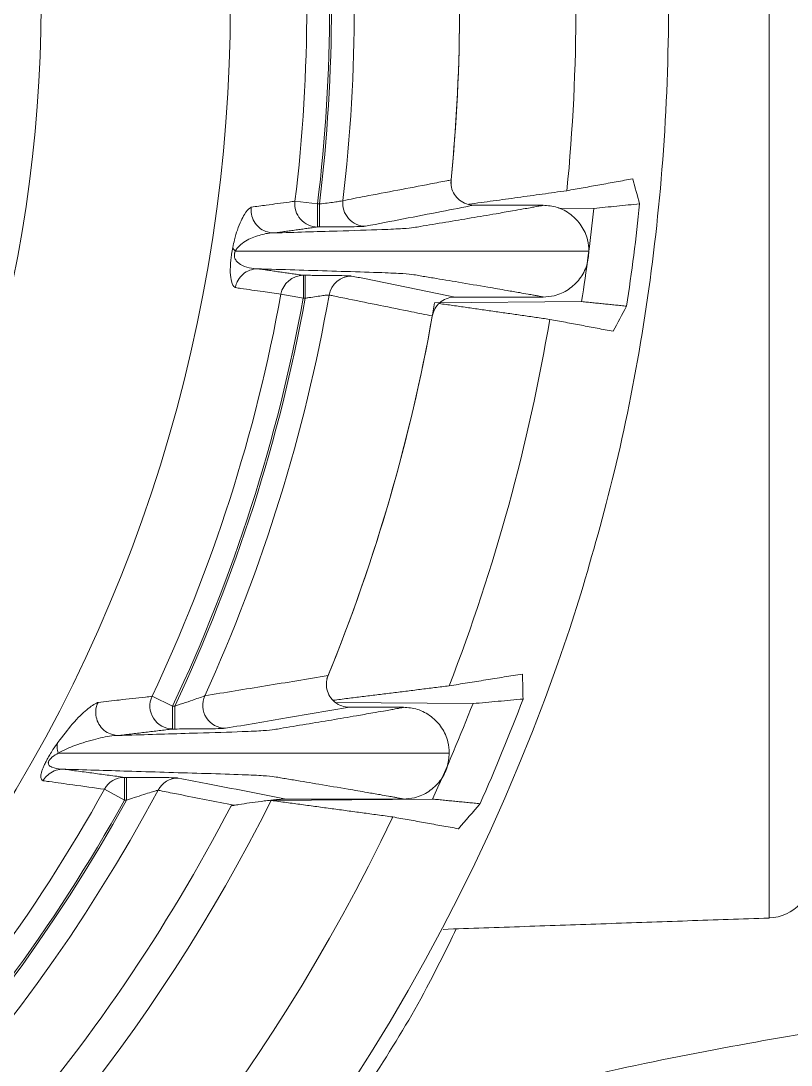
# Model space of a CAD drawing. Extents: x 12.1 to 108.7, y 1 to 80.4.
# Drawn here: x 104.323 to 105.33, y 31.294 to 32.658 of the extents above; entities that cross this region are included whole.
import ezdxf

# ---------------------------------------------------------------- set-up
doc = ezdxf.new("R2010")
doc.units = 0
doc.header["$MEASUREMENT"] = 0
doc.linetypes.add('SLD-Solid', pattern=[0])
doc.layers.add('OBJECT', color=7, linetype='CONTINUOUS')

msp = doc.modelspace()

# ---------------------------------------------------------------- linework, layer by layer
at = {"layer": 'OBJECT', "linetype": 'SLD-Solid', "lineweight": 15}
for p, q in [((105.3011, 32.6769), (105.3011, 31.486)), ((105.123, 32.4513), (105.1231, 32.4513)), ((104.6816, 32.4221), (104.7112, 32.4185)), ((104.7112, 32.3885), (104.7112, 32.4185)), ((104.7137, 32.4185), (104.7112, 32.4185)), ((104.7137, 32.3885), (104.7137, 32.4185)), ((104.9155, 32.4169), (105.0057, 32.4169)), ((105.026, 32.4131), (105.0722, 32.4127)), ((104.7112, 32.3885), (104.7137, 32.3885)), ((104.6951, 32.3253), (104.6926, 32.3253)), ((104.6926, 32.2953), (104.6926, 32.3253)), ((104.6951, 32.2953), (104.6951, 32.3253)), ((104.6633, 32.3007), (104.6926, 32.2953)), ((104.6926, 32.2953), (104.6951, 32.2953)), ((104.8907, 32.2969), (105.0057, 32.2969)), ((105.0562, 32.291), (104.8641, 32.2893)), ((105.0974, 32.2523), (105.0973, 32.2523)), ((104.9789, 31.8046), (104.979, 31.8046)), ((104.4949, 31.7756), (104.5218, 31.7628)), ((104.5218, 31.7328), (104.5218, 31.7628)), ((104.5246, 31.7628), (104.5218, 31.7628)), ((104.5246, 31.7328), (104.5246, 31.7628)), ((104.7343, 31.7676), (104.9143, 31.766)), ((104.7528, 31.7613), (104.8233, 31.7613)), ((104.5218, 31.7328), (104.5246, 31.7328)), ((104.4616, 31.6697), (104.4587, 31.6697)), ((104.4587, 31.6397), (104.4587, 31.6697)), ((104.4616, 31.6697), (104.4616, 31.6397)), ((104.4327, 31.6542), (104.4587, 31.6397)), ((104.4587, 31.6397), (104.4616, 31.6397)), ((104.8616, 31.6413), (104.6507, 31.6395)), ((104.6702, 31.6413), (104.8233, 31.6413)), ((104.8953, 31.6026), (104.895, 31.6026))]:
    msp.add_line(p, q, dxfattribs=at)
for centre, radius, start, end in [((102.5868, 32.6769), 2.0103, 324.9191, 35.0809), ((102.5868, 32.6769), 1.763, 325.3963, 34.6037), ((102.5868, 32.6769), 2.14, 353.0636, 6.9364), ((102.5868, 32.6769), 2.1425, 353.0717, 6.9283), ((102.5868, 32.6769), 2.1103, 353.0636, 6.9364), ((102.5868, 32.6769), 2.1724, 353.2857, 6.7143), ((102.5868, 32.6769), 2.31, 354.2391, 5.7712), ((102.5868, 32.6769), 2.462, 354.3804, 5.6196), ((102.5868, 32.6769), 2.31, 354.358, 5.642), ((104.7114, 32.4184), 0.03, 173.0906, 269.601), ((104.7741, 32.4194), 0.03, 173.3308, 269.7684), ((102.5868, 32.6769), 2.5583, 351.1882, 354.2067), ((102.5868, 32.6769), 2.4994, 351.1182, 353.9312), ((104.6927, 32.2954), 0.0299, 90.3029, 169.9297), ((104.7557, 32.2944), 0.03, 90.1798, 170.0679), ((102.5868, 32.6769), 2.1103, 334.7148, 349.7297), ((102.5868, 32.6769), 2.14, 334.7148, 349.7297), ((102.5868, 32.6769), 2.1425, 334.7462, 349.7417), ((102.5868, 32.6769), 2.1724, 335.5048, 349.9978), ((102.5868, 32.6769), 2.31, 337.6577, 350.3412), ((102.5868, 32.6769), 2.31, 337.7589, 349.9094), ((102.5868, 32.6769), 2.462, 338.864, 350.4346), ((102.5868, 32.6769), 2.585, 276.6644, 342.7305), ((104.5221, 31.7629), 0.03, 155.0424, 269.4063), ((104.5911, 31.7638), 0.03, 155.7054, 269.6646), ((102.5868, 32.6769), 2.4994, 335.5222, 338.6272), ((102.5868, 32.6769), 2.5583, 335.9753, 339.2857), ((104.4588, 31.6399), 0.0298, 90.2488, 151.4744), ((104.5292, 31.6389), 0.0299, 90.1514, 152.0744), ((102.5868, 32.6769), 2.1724, 208.1241, 331.8759), ((102.5868, 32.6769), 2.1103, 300.8539, 331.0105), ((102.5868, 32.6769), 2.1425, 208.9527, 331.0473), ((102.5868, 32.6769), 2.31, 283.6523, 333.3136), ((102.5868, 32.6769), 2.14, 300.8539, 331.0105), ((102.5868, 32.6769), 2.2663, 305.0518, 332.5597), ((102.5868, 32.6769), 2.462, 282.0513, 334.5258), ((105.299, 31.546), 0.06, 272, 0), ((102.4503, 33.4353), 3.875, 294.5425, 327.6669), ((102.4503, 33.4353), 3.815, 295.1336, 327.0237), ((102.4503, 33.4353), 3.755, 296.1259, 325.9861)]:
    msp.add_arc(centre, radius, start, end, dxfattribs=at)
for centre, major_axis, start_param, end_param in [((102.5775, 31.6153), (0.025, 2.8642), 5.004777, 5.016678), ((102.5766, 33.842), (-0.0274, 3.1435), 4.174089, 4.186109), ((102.5784, 31.7185), (0.0226, 2.5858), 4.741185, 4.753791), ((102.5757, 33.9452), (-0.0299, 3.4219), 3.950259, 3.963315)]:
    msp.add_ellipse(centre, major_axis=major_axis, ratio=0.928778, start_param=start_param, end_param=end_param, dxfattribs=at)
for points, knots in [([(105.0553, 31.9095), (105.0703, 31.9612), (105.1008, 32.0661), (105.1368, 32.2458), (105.1617, 32.4393), (105.1719, 32.6358), (105.1675, 32.8315), (105.1502, 33.0164), (105.1211, 33.1923), (105.0881, 33.3343), (105.0644, 33.4138), (105.0553, 33.4443)], [0, 0, 0, 0, 0.117957, 0.239146, 0.357174, 0.479027, 0.590613, 0.705531, 0.815966, 0.929244, 1, 1, 1, 1]), ([(104.8856, 32.4498), (104.8838, 32.4495), (104.8749, 32.4478), (104.8374, 32.4406), (104.7921, 32.432), (104.7539, 32.4247), (104.7443, 32.4229)], [0, 0, 0, 0, 0.037994, 0.189972, 0.797883, 1, 1, 1, 1]), ([(104.9155, 32.4169), (104.9122, 32.4172), (104.9054, 32.4179), (104.8963, 32.4231), (104.8895, 32.4307), (104.8856, 32.4401), (104.8856, 32.4466), (104.8856, 32.4498)], [0, 0, 0, 0, 0.203185, 0.40639, 0.609063, 0.81092, 1, 1, 1, 1]), ([(104.6816, 32.4221), (104.6791, 32.4217), (104.6667, 32.42), (104.6476, 32.4175), (104.6311, 32.4152), (104.6245, 32.4143)], [0, 0, 0, 0, 0.131237, 0.656183, 1, 1, 1, 1]), ([(104.6548, 32.3806), (104.6818, 32.3815), (104.7285, 32.3829), (104.7921, 32.3848), (104.8249, 32.3863), (104.8378, 32.3877), (104.8526, 32.3905), (104.8734, 32.3937), (104.8952, 32.3974), (104.9172, 32.4011), (104.9408, 32.4051), (104.9635, 32.4091), (104.9784, 32.4117), (104.9882, 32.4134), (104.9946, 32.4146), (104.9987, 32.4153), (105.0014, 32.4159), (105.0032, 32.4162), (105.0043, 32.4164), (105.0049, 32.4166), (105.0054, 32.4167), (105.0056, 32.4168), (105.0058, 32.4168), (105.0058, 32.4168), (105.0059, 32.4169), (105.0059, 32.4169), (105.0059, 32.4169), (105.0059, 32.4169), (105.0059, 32.4169), (105.0058, 32.4169), (105.0058, 32.4169), (105.0058, 32.4169), (105.0058, 32.4169), (105.0058, 32.4169), (105.0058, 32.4169), (105.0058, 32.4169), (105.0057, 32.4169), (105.0057, 32.4169), (105.0057, 32.4169)], [0, 0, 0, 0, 0.077655, 0.134442, 0.172145, 0.209845, 0.247899, 0.398186, 0.473329, 0.548473, 0.69876, 0.798976, 0.865838, 0.910451, 0.94022, 0.960085, 0.973342, 0.982191, 0.988098, 0.992041, 0.994674, 0.996433, 0.997609, 0.998394, 0.99892, 0.999271, 0.999507, 0.999666, 0.999772, 0.999844, 0.999893, 0.999926, 0.999949, 0.999969, 0.999983, 0.99999, 0.999997, 1, 1, 1, 1]), ([(104.7443, 32.4229), (104.7442, 32.4228), (104.7435, 32.4226), (104.7403, 32.422), (104.7333, 32.4209), (104.7241, 32.4197), (104.7172, 32.4189), (104.7137, 32.4185)], [0, 0, 0, 0, 0.083576, 0.309293, 0.537976, 0.768631, 1, 1, 1, 1]), ([(104.774, 32.3894), (104.807, 32.3958), (104.8543, 32.405), (104.9014, 32.4141), (104.9155, 32.4169)], [0, 0, 0, 0, 0.69902, 1, 1, 1, 1]), ([(105.0057, 32.4169), (105.012, 32.4163), (105.0249, 32.4152), (105.0427, 32.4055), (105.0567, 32.3907), (105.0645, 32.3735), (105.0654, 32.3618), (105.0657, 32.3569)], [0, 0, 0, 0, 0.19834, 0.412972, 0.627088, 0.843128, 1, 1, 1, 1]), ([(105.0722, 32.4127), (105.0822, 32.4137), (105.1021, 32.4157), (105.1221, 32.4177), (105.1321, 32.4187)], [0, 0, 0, 0, 0.4998082, 1, 1, 1, 1]), ([(104.6245, 32.4143), (104.6242, 32.4141), (104.6213, 32.4126), (104.6157, 32.4062), (104.6086, 32.3917), (104.6031, 32.3744), (104.6011, 32.365), (104.6003, 32.3615)], [0, 0, 0, 0, 0.05695, 0.423214, 0.788739, 0.920266, 1, 1, 1, 1]), ([(104.6245, 32.4143), (104.6245, 32.414), (104.6242, 32.4118), (104.6243, 32.4061), (104.6267, 32.3976), (104.6325, 32.3892), (104.6408, 32.383), (104.6474, 32.3815), (104.6506, 32.3808)], [0, 0, 0, 0, 0.021138, 0.145045, 0.358845, 0.572583, 0.786291, 1, 1, 1, 1]), ([(104.774, 32.3894), (104.7737, 32.3894), (104.7725, 32.3892), (104.7661, 32.3889), (104.7524, 32.3887), (104.7342, 32.3885), (104.7205, 32.3885), (104.7137, 32.3885)], [0, 0, 0, 0, 0.084541, 0.312071, 0.541032, 0.770524, 1, 1, 1, 1]), ([(104.6037, 32.3569), (104.6037, 32.3569), (104.6046, 32.3588), (104.6076, 32.3629), (104.6167, 32.3706), (104.6305, 32.3768), (104.6422, 32.3796), (104.649, 32.3806), (104.6498, 32.3807), (104.6506, 32.3808)], [0, 0, 0, 0, 0.000018, 0.058924, 0.179081, 0.554615, 0.943406, 0.94449, 1, 1, 1, 1]), ([(104.6506, 32.3808), (104.6507, 32.3808), (104.651, 32.3807), (104.6516, 32.3807), (104.6531, 32.3806), (104.6541, 32.3806), (104.6548, 32.3806)], [0, 0, 0, 0, 0.046332, 0.117721, 0.325195, 1, 1, 1, 1]), ([(104.6003, 32.3615), (104.5998, 32.3587), (104.5988, 32.3536), (104.5978, 32.3454), (104.5971, 32.3367), (104.597, 32.3256), (104.5988, 32.3148), (104.6015, 32.3106), (104.6035, 32.3094), (104.6037, 32.3092)], [0, 0, 0, 0, 0.069488, 0.127819, 0.200916, 0.320974, 0.572715, 0.954705, 1, 1, 1, 1]), ([(104.6298, 32.3337), (104.6293, 32.3338), (104.6286, 32.3339), (104.6239, 32.3345), (104.6171, 32.3361), (104.6098, 32.3396), (104.6055, 32.3434), (104.6035, 32.3462), (104.6026, 32.3493), (104.6024, 32.3509), (104.6025, 32.3526), (104.6027, 32.3542), (104.6032, 32.3556), (104.6036, 32.3565), (104.6037, 32.3569), (104.6037, 32.3569)], [0, 0, 0, 0, 0.0462608, 0.0650834, 0.4357366, 0.6755133, 0.7818531, 0.8886977, 0.9129688, 0.9374411, 0.9519336, 0.9664888, 0.9838505, 0.9999762, 1, 1, 1, 1]), ([(105.0657, 32.3569), (105.0155, 32.3569), (104.9602, 32.3569), (104.8996, 32.3569), (104.8848, 32.3569), (104.8685, 32.3569), (104.8579, 32.3569), (104.8064, 32.3569), (104.7069, 32.3569), (104.6381, 32.3569), (104.6037, 32.3569)], [0, 0, 0, 0, 0.543778, 0.598156, 0.652534, 0.706911, 0.761242, 0.815244, 0.907603, 1, 1, 1, 1]), ([(105.0657, 32.3569), (105.0652, 32.3507), (105.064, 32.3377), (105.0544, 32.32), (105.0395, 32.306), (105.0223, 32.2981), (105.0106, 32.2973), (105.0057, 32.2969)], [0, 0, 0, 0, 0.19834, 0.412972, 0.627088, 0.843128, 1, 1, 1, 1]), ([(104.6037, 32.3092), (104.6037, 32.3096), (104.6043, 32.3122), (104.6063, 32.318), (104.6116, 32.3255), (104.62, 32.3316), (104.6266, 32.333), (104.6298, 32.3337)], [0, 0, 0, 0, 0.026532, 0.211222, 0.474182, 0.73709, 1, 1, 1, 1]), ([(104.6336, 32.3338), (104.6333, 32.3338), (104.6327, 32.3338), (104.6319, 32.3338), (104.6312, 32.3338), (104.6306, 32.3338), (104.6302, 32.3337), (104.6299, 32.3337), (104.6298, 32.3337)], [0, 0, 0, 0, 0.341779, 0.573121, 0.730178, 0.890202, 0.950426, 1, 1, 1, 1]), ([(104.6336, 32.3338), (104.6394, 32.3336), (104.6777, 32.3325), (104.7312, 32.3308), (104.7951, 32.3289), (104.8249, 32.3275), (104.8379, 32.3261), (104.8476, 32.3242), (104.8681, 32.321), (104.8971, 32.316), (104.9295, 32.3106), (104.956, 32.306), (104.9735, 32.303), (104.985, 32.301), (104.9925, 32.2996), (104.9974, 32.2987), (105.0005, 32.2981), (105.0026, 32.2977), (105.0039, 32.2974), (105.0047, 32.2973), (105.0052, 32.2971), (105.0055, 32.2971), (105.0057, 32.297), (105.0058, 32.297), (105.0059, 32.297), (105.0059, 32.2969), (105.0059, 32.2969), (105.0059, 32.2969), (105.0059, 32.2969), (105.0058, 32.2969), (105.0058, 32.2969), (105.0058, 32.2969), (105.0058, 32.2969), (105.0058, 32.2969), (105.0058, 32.2969), (105.0058, 32.2969), (105.0057, 32.2969), (105.0057, 32.2969), (105.0057, 32.2969)], [0, 0, 0, 0, 0.016158, 0.106417, 0.151554, 0.188457, 0.225358, 0.262604, 0.337101, 0.484203, 0.655838, 0.77034, 0.846733, 0.897703, 0.931714, 0.954409, 0.969555, 0.979663, 0.98641, 0.990915, 0.993923, 0.995931, 0.997273, 0.99817, 0.99877, 0.999171, 0.99944, 0.999621, 0.999742, 0.999824, 0.999879, 0.999916, 0.999942, 0.99996, 0.999979, 0.999987, 0.999995, 1, 1, 1, 1]), ([(104.6951, 32.3253), (104.6981, 32.3253), (104.7079, 32.3253), (104.724, 32.3252), (104.7402, 32.325), (104.752, 32.3247), (104.7544, 32.3245), (104.7556, 32.3244)], [0, 0, 0, 0, 0.102078, 0.329728, 0.554104, 0.777027, 1, 1, 1, 1]), ([(104.6037, 32.3092), (104.6061, 32.3089), (104.6182, 32.3072), (104.638, 32.3043), (104.6555, 32.3018), (104.6633, 32.3007)], [0, 0, 0, 0, 0.121536, 0.607682, 1, 1, 1, 1]), ([(104.6951, 32.2953), (104.6967, 32.2956), (104.7017, 32.2965), (104.7099, 32.2977), (104.7183, 32.2989), (104.7243, 32.2996), (104.7256, 32.2996), (104.7262, 32.2996)], [0, 0, 0, 0, 0.104475, 0.335959, 0.561004, 0.781448, 1, 1, 1, 1]), ([(104.7262, 32.2996), (104.7279, 32.2992), (104.7365, 32.2975), (104.7723, 32.2902), (104.8156, 32.2814), (104.852, 32.274), (104.8611, 32.2722)], [0, 0, 0, 0, 0.0380077, 0.1900387, 0.7981627, 1, 1, 1, 1]), ([(104.8611, 32.2722), (104.862, 32.2754), (104.8638, 32.2819), (104.8705, 32.2899), (104.8791, 32.2952), (104.8863, 32.2968), (104.8902, 32.2969), (104.8907, 32.2969)], [0, 0, 0, 0, 0.240895, 0.481776, 0.723046, 0.965176, 1, 1, 1, 1]), ([(104.7249, 31.8026), (104.6977, 31.7981), (104.6444, 31.7893), (104.5902, 31.7805), (104.5637, 31.7762)], [0, 0, 0, 0, 0.510403, 1, 1, 1, 1]), ([(104.7528, 31.7613), (104.7494, 31.7616), (104.7426, 31.7623), (104.7336, 31.7675), (104.7267, 31.7751), (104.7229, 31.7846), (104.7223, 31.7942), (104.7241, 31.8), (104.7249, 31.8026)], [0, 0, 0, 0, 0.173469, 0.346958, 0.519882, 0.691915, 0.863313, 1, 1, 1, 1]), ([(104.4949, 31.7756), (104.492, 31.7752), (104.4778, 31.7736), (104.4543, 31.7709), (104.4336, 31.7686), (104.4243, 31.7675)], [0, 0, 0, 0, 0.121378, 0.606889, 1, 1, 1, 1]), ([(104.5246, 31.7628), (104.5293, 31.7644), (104.5386, 31.7674), (104.551, 31.7716), (104.5594, 31.7745), (104.5627, 31.7757), (104.5635, 31.7761), (104.5637, 31.7762), (104.5637, 31.7762)], [0, 0, 0, 0, 0.279064, 0.547769, 0.784502, 0.941814, 0.984377, 1, 1, 1, 1]), ([(104.4243, 31.7675), (104.4241, 31.7674), (104.42, 31.766), (104.41, 31.759), (104.3937, 31.7436), (104.3785, 31.7239), (104.3719, 31.7154)], [0, 0, 0, 0, 0.018422, 0.374984, 0.731757, 1, 1, 1, 1]), ([(104.4243, 31.7675), (104.4241, 31.7672), (104.4232, 31.7651), (104.4214, 31.7597), (104.421, 31.7509), (104.4238, 31.7411), (104.4297, 31.7327), (104.438, 31.7266), (104.4446, 31.7252), (104.4478, 31.7245)], [0, 0, 0, 0, 0.01807, 0.120033, 0.296078, 0.472079, 0.648053, 0.824027, 1, 1, 1, 1]), ([(104.4518, 31.7244), (104.4574, 31.7246), (104.4917, 31.7256), (104.5447, 31.7273), (104.6097, 31.7291), (104.6424, 31.7307), (104.6554, 31.7321), (104.6701, 31.7349), (104.6909, 31.7381), (104.7127, 31.7418), (104.7348, 31.7455), (104.7583, 31.7495), (104.781, 31.7534), (104.7959, 31.756), (104.8057, 31.7578), (104.8121, 31.7589), (104.8163, 31.7597), (104.819, 31.7602), (104.8207, 31.7606), (104.8218, 31.7608), (104.8225, 31.761), (104.8229, 31.7611), (104.8232, 31.7611), (104.8233, 31.7612), (104.8234, 31.7612), (104.8234, 31.7612), (104.8234, 31.7613), (104.8234, 31.7613), (104.8234, 31.7613), (104.8234, 31.7613), (104.8234, 31.7613), (104.8234, 31.7613), (104.8233, 31.7613), (104.8233, 31.7613), (104.8233, 31.7613), (104.8233, 31.7613), (104.8233, 31.7613), (104.8233, 31.7613), (104.8233, 31.7613), (104.8233, 31.7613)], [0, 0, 0, 0, 0.015578, 0.095245, 0.150949, 0.187933, 0.224914, 0.262242, 0.409663, 0.483374, 0.557084, 0.704505, 0.80281, 0.868397, 0.912158, 0.94136, 0.960846, 0.973851, 0.982531, 0.988325, 0.992193, 0.994776, 0.996501, 0.997654, 0.998425, 0.99894, 0.999285, 0.999517, 0.999672, 0.999776, 0.999847, 0.999895, 0.999927, 0.99995, 0.99997, 0.999984, 0.99999, 0.999997, 1, 1, 1, 1]), ([(104.5909, 31.7338), (104.6175, 31.7383), (104.672, 31.7474), (104.7255, 31.7566), (104.7528, 31.7613)], [0, 0, 0, 0, 0.488948, 1, 1, 1, 1]), ([(104.8233, 31.7613), (104.8295, 31.7607), (104.8425, 31.7596), (104.8602, 31.7499), (104.8742, 31.7351), (104.8821, 31.7179), (104.8829, 31.7062), (104.8833, 31.7013)], [0, 0, 0, 0, 0.1983398, 0.4129718, 0.6270882, 0.8431282, 1, 1, 1, 1]), ([(104.9143, 31.766), (104.9252, 31.767), (104.9471, 31.769), (104.9689, 31.771), (104.9798, 31.772)], [0, 0, 0, 0, 0.499221, 1, 1, 1, 1]), ([(104.5909, 31.7338), (104.5908, 31.7338), (104.59, 31.7337), (104.585, 31.7334), (104.5701, 31.7331), (104.5489, 31.7329), (104.5327, 31.7329), (104.5246, 31.7328)], [0, 0, 0, 0, 0.017761, 0.238767, 0.483249, 0.741844, 1, 1, 1, 1]), ([(104.3722, 31.7013), (104.3722, 31.7013), (104.3801, 31.7058), (104.3971, 31.7127), (104.4212, 31.7202), (104.4381, 31.7234), (104.4466, 31.7244), (104.4475, 31.7245), (104.4478, 31.7245)], [0, 0, 0, 0, 0.000013, 0.260996, 0.622123, 0.958969, 0.984683, 1, 1, 1, 1]), ([(104.4478, 31.7245), (104.4479, 31.7245), (104.4481, 31.7245), (104.4487, 31.7244), (104.4501, 31.7244), (104.451, 31.7244), (104.4518, 31.7244)], [0, 0, 0, 0, 0.0416032, 0.104699, 0.2863172, 1, 1, 1, 1]), ([(104.3719, 31.7154), (104.3698, 31.7124), (104.3665, 31.7076), (104.3616, 31.6999), (104.3579, 31.6935), (104.355, 31.6879), (104.3525, 31.6824), (104.3502, 31.6762), (104.3488, 31.6678), (104.3509, 31.6663), (104.3525, 31.6652)], [0, 0, 0, 0, 0.1288949, 0.2045922, 0.2612388, 0.3183634, 0.3674851, 0.4472533, 0.5994171, 1, 1, 1, 1]), ([(104.3768, 31.6804), (104.3764, 31.6804), (104.3719, 31.6808), (104.3656, 31.682), (104.3601, 31.6849), (104.3592, 31.688), (104.3594, 31.6895), (104.3597, 31.6906), (104.3602, 31.6915), (104.3609, 31.6925), (104.3622, 31.6942), (104.3663, 31.6979), (104.3696, 31.6998), (104.3722, 31.7013), (104.3722, 31.7013)], [0, 0, 0, 0, 0.036131, 0.446542, 0.652323, 0.703935, 0.723412, 0.735509, 0.747698, 0.75844, 0.776594, 0.823324, 0.999974, 1, 1, 1, 1]), ([(104.8833, 31.7013), (104.833, 31.7013), (104.7778, 31.7013), (104.7171, 31.7013), (104.7023, 31.7013), (104.686, 31.7013), (104.6754, 31.7013), (104.6286, 31.7013), (104.5437, 31.7013), (104.4591, 31.7013), (104.4012, 31.7013), (104.3722, 31.7013)], [0, 0, 0, 0, 0.52131, 0.573441, 0.625572, 0.677703, 0.729789, 0.78156, 0.854349, 0.927175, 1, 1, 1, 1]), ([(104.8833, 31.7013), (104.8827, 31.6951), (104.8815, 31.6821), (104.8719, 31.6643), (104.857, 31.6504), (104.8399, 31.6425), (104.8282, 31.6416), (104.8233, 31.6413)], [0, 0, 0, 0, 0.19834, 0.412972, 0.627088, 0.843128, 1, 1, 1, 1]), ([(104.3525, 31.6652), (104.3527, 31.6656), (104.3544, 31.6684), (104.3587, 31.6734), (104.3668, 31.6788), (104.3734, 31.6799), (104.3768, 31.6804)], [0, 0, 0, 0, 0.0444936, 0.324205, 0.662102, 1, 1, 1, 1]), ([(104.3787, 31.6804), (104.3785, 31.6804), (104.3782, 31.6804), (104.3778, 31.6804), (104.3775, 31.6804), (104.3772, 31.6804), (104.3769, 31.6804), (104.3768, 31.6804), (104.3768, 31.6804)], [0, 0, 0, 0, 0.34251, 0.57382, 0.730487, 0.88889, 0.948598, 1, 1, 1, 1]), ([(104.3787, 31.6804), (104.3799, 31.6803), (104.4102, 31.6794), (104.4727, 31.6775), (104.5488, 31.6752), (104.6126, 31.6733), (104.6424, 31.6719), (104.6556, 31.6705), (104.6651, 31.6686), (104.6857, 31.6654), (104.7146, 31.6604), (104.747, 31.655), (104.7735, 31.6504), (104.791, 31.6474), (104.8025, 31.6454), (104.81, 31.644), (104.8149, 31.6431), (104.8181, 31.6425), (104.8201, 31.6421), (104.8214, 31.6418), (104.8223, 31.6416), (104.8228, 31.6415), (104.8231, 31.6414), (104.8233, 31.6414), (104.8234, 31.6414), (104.8234, 31.6413), (104.8234, 31.6413), (104.8234, 31.6413), (104.8234, 31.6413), (104.8234, 31.6413), (104.8234, 31.6413), (104.8234, 31.6413), (104.8234, 31.6413), (104.8233, 31.6413), (104.8233, 31.6413), (104.8233, 31.6413), (104.8233, 31.6413), (104.8233, 31.6413), (104.8233, 31.6413), (104.8233, 31.6413)], [0, 0, 0, 0, 0.003099, 0.077736, 0.162345, 0.204657, 0.239251, 0.273949, 0.30876, 0.378594, 0.516489, 0.67738, 0.784715, 0.856326, 0.904106, 0.935988, 0.957263, 0.97146, 0.980936, 0.987261, 0.991484, 0.994303, 0.996186, 0.997444, 0.998285, 0.998847, 0.999223, 0.999475, 0.999644, 0.999758, 0.999835, 0.999886, 0.999922, 0.999946, 0.999963, 0.99998, 0.999988, 0.999995, 1, 1, 1, 1]), ([(104.3525, 31.6652), (104.3551, 31.6649), (104.3681, 31.6631), (104.3949, 31.6594), (104.4189, 31.6561), (104.4327, 31.6542)], [0, 0, 0, 0, 0.09703, 0.48515, 1, 1, 1, 1]), ([(104.4616, 31.6697), (104.4671, 31.6697), (104.4799, 31.6697), (104.4983, 31.6696), (104.5142, 31.6694), (104.5255, 31.6691), (104.5279, 31.6689), (104.5291, 31.6688)], [0, 0, 0, 0, 0.173808, 0.403588, 0.609277, 0.804436, 1, 1, 1, 1]), ([(104.6702, 31.6413), (104.6353, 31.6481), (104.5884, 31.6573), (104.5412, 31.6664), (104.5291, 31.6688)], [0, 0, 0, 0, 0.742768, 1, 1, 1, 1]), ([(104.5027, 31.6529), (104.5022, 31.6528), (104.5015, 31.6526), (104.4985, 31.6518), (104.4935, 31.6503), (104.4837, 31.6472), (104.4727, 31.6435), (104.4649, 31.6409), (104.4616, 31.6397)], [0, 0, 0, 0, 0.146052, 0.170601, 0.352518, 0.560068, 0.807091, 1, 1, 1, 1]), ([(104.5027, 31.6529), (104.5045, 31.6525), (104.5134, 31.6507), (104.5465, 31.6442), (104.5778, 31.638), (104.6019, 31.6332)], [0, 0, 0, 0, 0.053919, 0.269597, 1, 1, 1, 1]), ([(104.6019, 31.6332), (104.6041, 31.6335), (104.6149, 31.6353), (104.6288, 31.6373), (104.6445, 31.6392), (104.6507, 31.6399), (104.6553, 31.6404), (104.6588, 31.6407), (104.6614, 31.6409), (104.6634, 31.641), (104.6649, 31.6411), (104.6661, 31.6412), (104.6671, 31.6412), (104.6679, 31.6413), (104.6687, 31.6413), (104.6693, 31.6413), (104.6698, 31.6413), (104.6701, 31.6413), (104.6702, 31.6413)], [0, 0, 0, 0, 0.127433, 0.63719, 0.757481, 0.837833, 0.891511, 0.927378, 0.951357, 0.967404, 0.978161, 0.985394, 0.990279, 0.993605, 0.996866, 0.998214, 0.999323, 1, 1, 1, 1]), ([(104.8924, 31.4717), (104.8798, 31.4459), (104.8297, 31.3431), (104.765, 31.2487), (104.7166, 31.178)], [0, 0, 0, 0, 0.251566, 1, 1, 1, 1]), ([(104.7166, 31.178), (104.7833, 31.1997), (104.9147, 31.2426), (105.0978, 31.2889), (105.2706, 31.3225), (105.4408, 31.3506), (105.6068, 31.3785), (105.7197, 31.4068), (105.7754, 31.4208)], [0, 0, 0, 0, 0.166316, 0.327725, 0.500562, 0.66248, 0.833467, 1, 1, 1, 1]), ([(105.7397, 31.3832), (105.6776, 31.3662), (105.5543, 31.3325), (105.3459, 31.2754), (105.1283, 31.2159), (104.9073, 31.1554), (104.7637, 31.116), (104.6934, 31.0968)], [0, 0, 0, 0, 0.19647, 0.390239, 0.594002, 0.801616, 1, 1, 1, 1])]:
    msp.add_open_spline(points, degree=3, knots=knots, dxfattribs=at)
for points, degree in [([(105.123, 32.4513), (105.0369, 32.4358)], 1), ([(105.0369, 32.4358), (104.9088, 32.4181)], 1), ([(104.6548, 32.3806), (104.7112, 32.3885)], 1), ([(104.6003, 32.3615), (104.6006, 32.3608), (104.6011, 32.3593), (104.6028, 32.3577), (104.6037, 32.3569)], 3), ([(104.6926, 32.3253), (104.6336, 32.3338)], 1), ([(104.8907, 32.2969), (104.7556, 32.3244)], 1), ([(104.87, 32.2885), (105.0145, 32.2678)], 1), ([(105.115, 32.285), (105.0562, 32.291)], 1), ([(105.0145, 32.2678), (105.0973, 32.2523)], 1), ([(104.9789, 31.8046), (104.8831, 31.7892)], 1), ([(104.8831, 31.7892), (104.7317, 31.7704)], 1), ([(104.4518, 31.7244), (104.5218, 31.7328)], 1), ([(104.3719, 31.7154), (104.3713, 31.7132), (104.3701, 31.7089), (104.3715, 31.7038), (104.3722, 31.7013)], 3), ([(104.4587, 31.6697), (104.3787, 31.6804)], 1), ([(104.6507, 31.6395), (104.8094, 31.618)], 1), ([(104.9235, 31.6353), (104.8616, 31.6413)], 1), ([(104.5981, 31.6326), (104.6019, 31.6332)], 1), ([(104.8094, 31.618), (104.895, 31.6026)], 1), ([(104.8753, 31.4712), (105.3011, 31.486)], 1)]:
    msp.add_open_spline(points, degree=degree, dxfattribs=at)

doc.saveas('drawing.dxf')
